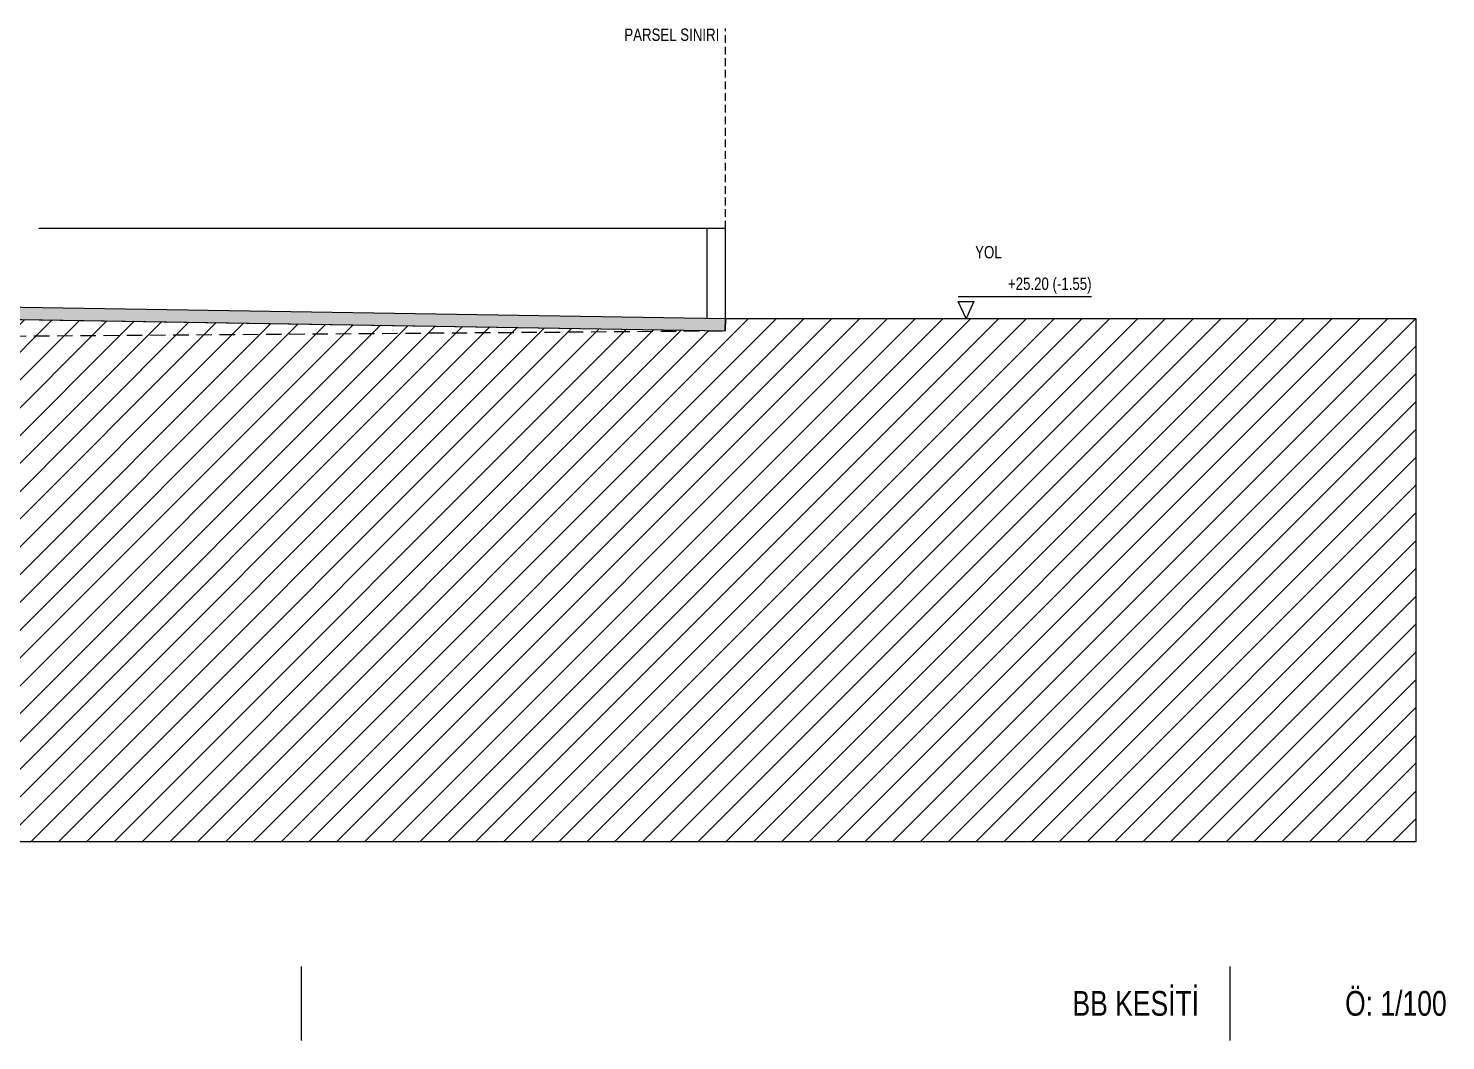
# Model space of a CAD drawing. Header units: centimetres. Extents: x 77182 to 116086, y 20619 to 33555.
# Drawn here: x 113797 to 116086, y 20619 to 22254 of the extents above; entities that cross this region are included whole.
import ezdxf

# ---------------------------------------------------------------- set-up
doc = ezdxf.new("R2010")
doc.units = ezdxf.units.CM
doc.header["$LTSCALE"] = 100
doc.linetypes.add('HIDDEN2', pattern=[0.1875, 0.125, -0.0625])
for name, color, linetype in [('A-ANNO-DIMS', 187, 'Continuous'), ('A-ANNO-TEXT', 50, 'Continuous'), ('A-ANNO-TTBL', 157, 'Continuous'), ('A-ELEV-01', 255, 'Continuous'), ('A-ELEV-03', 251, 'Continuous'), ('A-HATCH', 253, 'Continuous'), ('L-TOPO', 49, 'Continuous'), ('S-CONC', 5, 'Continuous'), ('S-HTCH', 8, 'Continuous')]:
    doc.layers.add(name, color=color, linetype=linetype)
doc.styles.add('Fields_100', font='act_simplex.shx', dxfattribs={"width": 0.8, "height": 20})
doc.styles.add('Fields_200', font='act_simplex.shx', dxfattribs={"width": 0.8, "height": 40})

msp = doc.modelspace()

# ---------------------------------------------------------------- hatches: boundary and pattern name
at = {"layer": 'A-HATCH'}
h = msp.add_hatch(dxfattribs=at)
h.set_pattern_fill('LINE', color=256, scale=10, angle=45, style=0)
h.set_pattern_definition([(45, (95292.908, 16351.703), (-22.45064, 22.45064), [])])
h.paths.add_polyline_path([(116038, 21785.4), (116038, 20940.3), (90438, 20940.3), (90438, 21785.4), (91458.7, 21785.4), (91458.7, 21685.4), (91608.7, 21685.4), (91608.7, 21715.4), (91478.7, 21715.4), (91478.7, 21895.4), (92218.7, 21895.4), (92218.7, 21746.4), (92063.7, 21746.4), (92063.7, 21664.4), (92049.7, 21664.4), (92049.7, 21654.4), (112280.7, 21654.4), (112280.7, 21664.4), (112265.7, 21664.4), (112265.7, 21746.4), (111809.2, 21746.4), (111809.2, 21810.4), (112114.7, 21810.4), (114922.6, 21765.4), (114923, 21785.4)])
h.paths.add_polyline_path([(91945.5, 21872.2), (91612.5, 21872.2), (91612.5, 21652.6), (91945.5, 21652.6)], flags=16)
h.paths.add_polyline_path([(106591.4, 21347.1), (106890.1, 21347.1), (106890.1, 21164.3), (106591.4, 21164.3)], flags=16)
h.paths.add_polyline_path([(95798, 21347.1), (96096.7, 21347.1), (96096.7, 21164.3), (95798, 21164.3)], flags=16)
h.paths.add_polyline_path([(93574.3, 21347.1), (93873, 21347.1), (93873, 21164.3), (93574.3, 21164.3)], flags=16)
at = {"layer": 'S-HTCH'}
h = msp.add_hatch(dxfattribs=at)
h.set_pattern_fill('ANSI33', color=256, style=0)
h.set_pattern_definition([(45, (84445.261, 23206.629), (-4.490128, 4.490128), []), (45, (84449.7513, 23206.629), (-4.490128, 4.490128), [3.175, -1.5875])])
h.paths.add_polyline_path([(112114.7, 21830.4), (112064.7, 21830.4), (112064.7, 21810.4), (112114.7, 21810.4), (112114.7, 21810.4), (114922.6, 21765.4), (114923, 21785.4)])

# ---------------------------------------------------------------- linework, layer by layer
at = {"layer": 'A-ANNO-DIMS', "linetype": 'HIDDEN2'}
msp.add_line((114923, 21930.4), (114923, 22253.5), dxfattribs=at)
at = {"layer": 'A-ANNO-DIMS'}
msp.add_lwpolyline([(115514.3, 21820.4), (115299.1, 21820.4)], dxfattribs=at)
msp.add_lwpolyline([(115311.6, 21785.4), (115299.1, 21812.9), (115324.1, 21812.9)], close=True, dxfattribs=at)
at = {"layer": 'A-ANNO-TTBL'}
for points in [[(114238, 20619.1), (114238, 20739)], [(115738, 20619.1), (115738, 20739)]]:
    msp.add_lwpolyline(points, dxfattribs=at)
at = {"layer": 'A-ELEV-01'}
msp.add_lwpolyline([(114923, 21785.4), (114923, 21930.4), (114893, 21930.4), (114893, 21785.8)], dxfattribs=at)
at = {"layer": 'A-ELEV-03'}
msp.add_line((114893, 21930.4), (113814, 21930.4), dxfattribs=at)
at = {"layer": 'A-HATCH'}
msp.add_lwpolyline([(92049.7, 21654.4), (112280.7, 21654.4), (112280.7, 21664.4), (112265.7, 21664.4), (112265.7, 21746.4), (111809.2, 21746.4), (111809.2, 21810.4), (112114.7, 21810.4), (114922.6, 21765.4), (114923, 21785.4), (116038, 21785.4), (116038, 20940.3), (90438, 20940.3)], dxfattribs=at)
at = {"layer": 'L-TOPO', "color": 1, "linetype": 'HIDDEN2', "ltscale": 2}
msp.add_lwpolyline([(91478.7, 21785.4), (92803, 21725.4), (109568.5, 21725.4), (114922.6, 21765.4)], dxfattribs=at)
at = {"layer": 'S-CONC'}
msp.add_line((114923, 21785.4), (116038, 21785.4), dxfattribs=at)
for points in [[(111808.7, 21830.4), (112114.7, 21830.4), (114923, 21785.4)], [(111808.7, 21810.4), (112114.5, 21810.4), (114922.6, 21765.4)], [(114923, 21785.4), (114922.6, 21765.4)]]:
    msp.add_lwpolyline(points, dxfattribs=at)

# ---------------------------------------------------------------- texts
at = {"layer": 'A-ANNO-DIMS', "color": 50, "char_height": 20, "style": 'Fields_100'}
for s, insert, attachment_point in [('PARSEL SINIRI', (114913, 22253.5), 3), ('+25.20 (-1.55)', (115514.3, 21825.4), 9)]:
    msp.add_mtext_dynamic_manual_height_columns(s, width=226.336, gutter_width=100, heights=[0], dxfattribs=dict(at, insert=insert, attachment_point=attachment_point))
at = {"layer": 'A-ANNO-TEXT'}
for s, width, gutter_width, insert, char_height, attachment_point, style in [('YOL', 211.606, 100, (115347.7, 21892.2), 20, 5, 'Fields_100'), ('BB KESİTİ', 916.05, 12.5, (115688, 20679), 40, 6, 'Fields_200'), ('Ö: 1/100', 416.056, 12.5, (116088, 20679), 40, 6, 'Fields_200')]:
    msp.add_mtext_dynamic_manual_height_columns(s, width=width, gutter_width=gutter_width, heights=[0], dxfattribs=dict(at, insert=insert, char_height=char_height, attachment_point=attachment_point, style=style))

doc.saveas('drawing.dxf')
